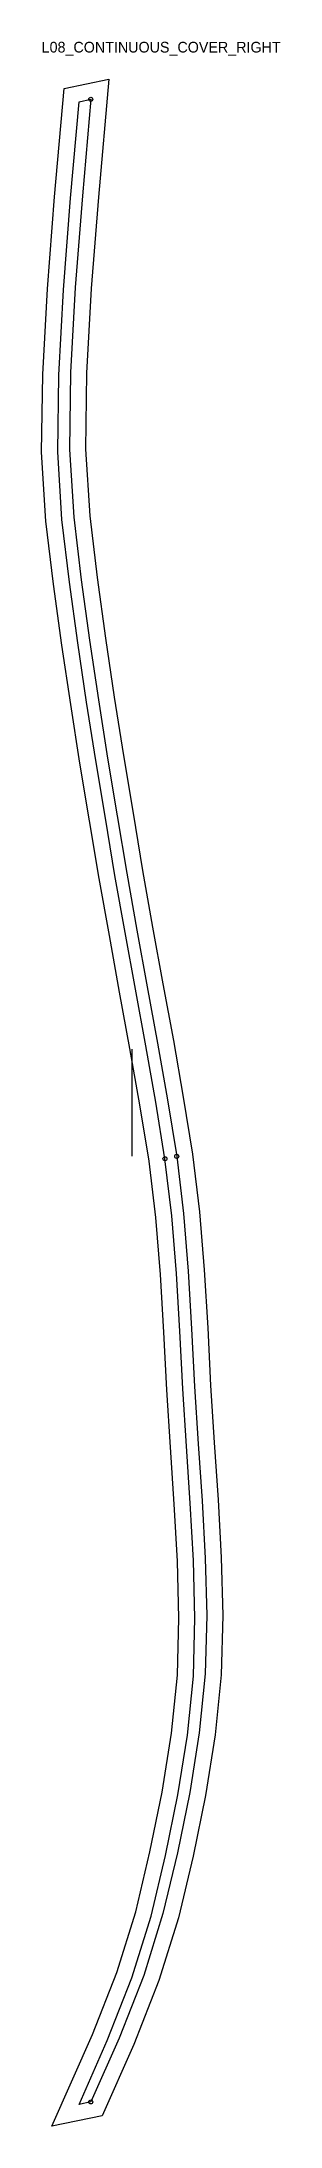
# Model space of a CAD drawing. Header units: millimetres. Extents: x -28 to 151, y -16 to 1543.
import ezdxf

# ---------------------------------------------------------------- set-up
doc = ezdxf.new("R2010")
doc.units = ezdxf.units.MM
for name, color, linetype in [('CUT', 1, 'Continuous'), ('GRAIN', 3, 'Continuous'), ('ID', 7, 'Continuous'), ('NOTCH', 2, 'Continuous'), ('SEAM', 5, 'Continuous')]:
    doc.layers.add(name, color=color, linetype=linetype)

msp = doc.modelspace()

# ---------------------------------------------------------------- linework, layer by layer
at = {"layer": 'CUT'}
msp.add_lwpolyline([(-20.4, -16.4), (10.1, 52.3), (28.2, 98.7), (42.4, 144.1), (53.1, 188.9), (62.2, 233.6), (69.2, 277.7), (73.6, 321.1), (74.8, 363.9), (73.7, 406.5), (71.3, 449), (68.4, 491.8), (65.7, 534.7), (63.5, 577.8), (61, 620.9), (57.5, 663.5), (52.4, 705.8), (45.5, 747.8), (38.1, 790), (30.4, 832.2), (22.7, 874.6), (15.1, 917.3), (7.9, 960.3), (0.7, 1003.6), (-6.2, 1047.4), (-12.9, 1091.9), (-19.1, 1137.4), (-24.8, 1184.6), (-28, 1236.1), (-27.2, 1294.3), (-23.7, 1358.4), (-18.3, 1427.3), (-11.2, 1508.4), (22.2, 1515.2), (14.5, 1427.1), (9.1, 1358.6), (5.6, 1295.3), (4.8, 1238.5), (8, 1188.6), (13.6, 1142.3), (19.7, 1097.1), (26.3, 1052.8), (33.3, 1009.3), (40.4, 966.1), (47.6, 923.2), (55.1, 880.7), (62.8, 838.3), (70.6, 796), (78, 753.7), (85, 711), (90.2, 667.8), (93.7, 624.3), (96.3, 581), (98.5, 537.9), (101.2, 495.1), (104.1, 452.3), (106.5, 409.2), (107.6, 365.7), (106.4, 321.4), (101.9, 276.4), (94.7, 231.1), (85.4, 185.6), (74.4, 139.5), (59.7, 92.6), (41, 44.9), (17.3, -8.7), (-20.4, -16.4)], close=True, dxfattribs=at)
at = {"layer": 'GRAIN'}
msp.add_line((39.8, 709.4), (39.8, 789.4), dxfattribs=at)
at = {"layer": 'NOTCH'}
for centre in [(8.8, 1500.2), (64.3, 707.5), (73.1, 709.3), (8.8, 1.8)]:
    msp.add_circle(centre, 1.5, dxfattribs=at)
at = {"layer": 'SEAM'}
msp.add_lwpolyline([(0, 0), (21.1, 47.7), (39.6, 94.7), (54, 140.9), (64.8, 186.3), (74, 231.5), (81.1, 276.2), (85.6, 320.4), (86.8, 363.9), (85.7, 406.9), (83.3, 449.8), (80.4, 492.5), (77.7, 535.4), (75.5, 578.5), (73, 621.7), (69.5, 664.8), (64.3, 707.5), (57.4, 749.8), (49.9, 792.1), (42.2, 834.4), (34.5, 876.7), (26.9, 919.4), (19.7, 962.3), (12.6, 1005.5), (5.6, 1049.2), (-1, 1093.6), (-7.2, 1138.9), (-12.8, 1185.7), (-16, 1236.4), (-15.2, 1293.9), (-11.7, 1357.6), (-6.3, 1426.3), (0, 1498.4), (8.8, 1500.2), (2.5, 1428.1), (-2.9, 1359.4), (-6.4, 1295.7), (-7.2, 1238.2), (-4, 1187.5), (1.7, 1140.7), (7.8, 1095.4), (14.5, 1051), (21.4, 1007.3), (28.5, 964.1), (35.8, 921.2), (43.3, 878.5), (51, 836.2), (58.8, 793.9), (66.2, 751.7), (73.1, 709.3), (78.3, 666.6), (81.8, 623.5), (84.3, 580.3), (86.5, 537.2), (89.2, 494.3), (92.1, 451.6), (94.5, 408.7), (95.6, 365.7), (94.4, 322.2), (90, 278), (82.9, 233.3), (73.6, 188.2), (62.8, 142.7), (48.4, 96.5), (30, 49.5), (8.8, 1.8)], close=True, dxfattribs=at)

# ---------------------------------------------------------------- texts
at = {"layer": 'ID'}
msp.add_text('L08_CONTINUOUS_COVER_RIGHT', height=8, dxfattribs=at).set_placement((-28, 1535.2))

doc.saveas('drawing.dxf')
